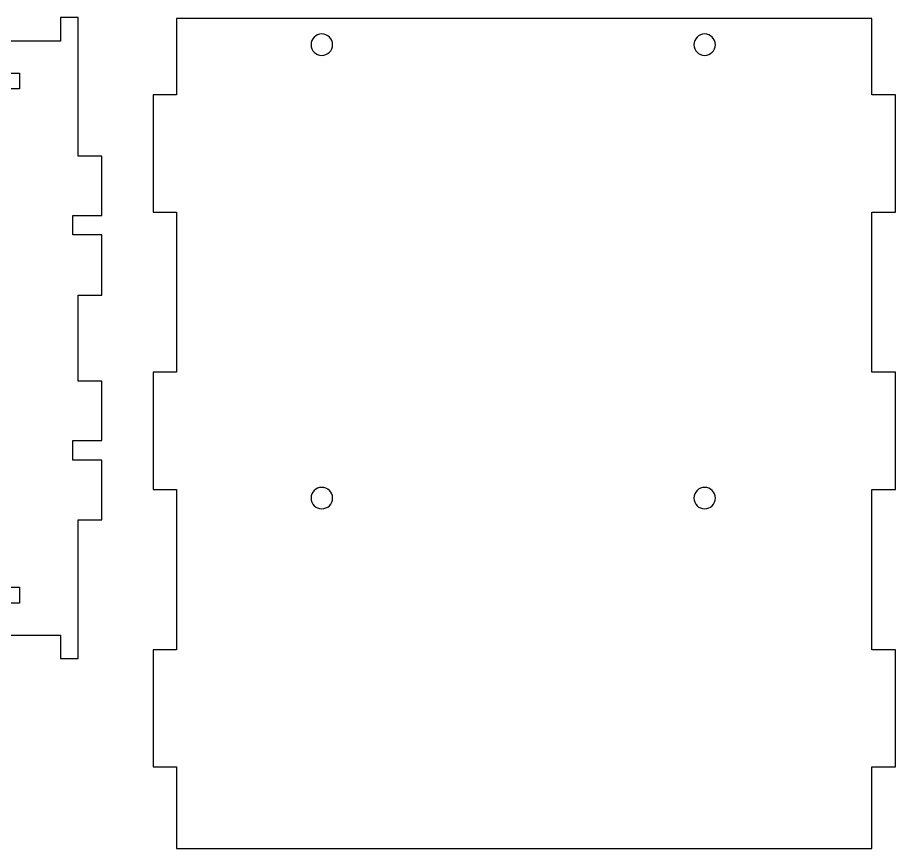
# Model space of a CAD drawing. Extents: x 722 to 1092, y -228 to 1.
# Drawn here: x 907.1 to 1019.4, y -228 to -121.7 of the extents above; entities that cross this region are included whole.
import ezdxf

# ---------------------------------------------------------------- set-up
doc = ezdxf.new("R2010")
doc.units = 0
doc.layers.add('BOX', color=7, linetype='CONTINUOUS')

# ---------------------------------------------------------------- blocks, each defined once
blk = doc.blocks.new('BLOCK_2')
at = {"layer": 'BOX'}
for points in [[(828.12, -200.71), (834.63, -200.71), (834.63, -200.72), (834.63, -196.62), (833.38, -196.62), (833.38, -194.6), (834.63, -194.6), (834.63, -191.62), (837.13, -191.62), (837.13, -194.6), (838.38, -194.6), (838.38, -196.62), (837.13, -196.62), (837.13, -200.72), (837.13, -200.71), (843.62, -200.71), (843.62, -200.72), (843.62, -203.72), (864.85, -203.72), (864.85, -200.72), (875.85, -200.72), (875.85, -203.72), (897.08, -203.72), (897.08, -200.72), (897.08, -200.72), (903.59, -200.72), (903.59, -200.72), (903.59, -196.62), (902.34, -196.62), (902.34, -194.6), (903.59, -194.6), (903.59, -191.62), (906.09, -191.62), (906.09, -194.6), (907.34, -194.6), (907.34, -196.62), (906.09, -196.62), (906.09, -200.72), (906.09, -200.72), (912.58, -200.72), (912.58, -200.72), (912.58, -203.72), (914.85, -203.72), (914.85, -185.97), (917.85, -185.97), (917.85, -178.33), (914.15, -178.33), (914.15, -175.83), (917.85, -175.83), (917.85, -168.22), (914.85, -168.22), (914.85, -157.22), (917.85, -157.22), (917.85, -149.53), (914.15, -149.53), (914.15, -147.03), (917.85, -147.03), (917.85, -139.47), (914.85, -139.47), (914.85, -121.72), (912.58, -121.72), (912.58, -124.72), (912.58, -124.72), (906.08, -124.72), (906.08, -124.72), (906.08, -128.82), (907.33, -128.82), (907.33, -130.84), (906.08, -130.84), (906.08, -133.82), (903.58, -133.82), (903.58, -130.84), (902.33, -130.84), (902.33, -128.82), (903.58, -128.82), (903.58, -124.72), (903.58, -124.72), (897.08, -124.72), (897.08, -124.72), (897.08, -121.72), (875.85, -121.72), (875.85, -124.72), (864.85, -124.72), (864.85, -121.72), (843.62, -121.72), (843.62, -124.72), (837.12, -124.72), (837.12, -124.72), (837.12, -128.82), (838.37, -128.82), (838.37, -130.84), (837.12, -130.84), (837.12, -133.82), (834.62, -133.82), (834.62, -130.84), (833.37, -130.84), (833.37, -128.82), (834.62, -128.82), (834.62, -124.72), (834.62, -124.72), (828.12, -124.72), (828.12, -121.72), (825.85, -121.72), (825.85, -139.47), (822.85, -139.47), (822.85, -147.03), (826.55, -147.03), (826.55, -149.53), (822.85, -149.53), (822.85, -157.22), (825.85, -157.22), (825.85, -168.22), (822.85, -168.22), (822.85, -175.83), (826.55, -175.83), (826.55, -178.33), (822.85, -178.33), (822.85, -185.97), (825.85, -185.97), (825.85, -203.72), (828.12, -203.72), (828.12, -200.72), (828.12, -200.71)], [(840.52, -128.9), (900.67, -128.9), (900.67, -164.37), (840.52, -164.37), (840.52, -128.9), (840.52, -128.9)]]:
    blk.add_lwpolyline(points, dxfattribs=at)
blk = doc.blocks.new('BLOCK_7')
at = {"layer": 'BOX'}
for points in [[(947.4, -125.19), (947.4, -125.95), (946.78, -126.57), (946.02, -126.57), (945.26, -126.57), (944.65, -125.95), (944.65, -125.19), (944.65, -124.43), (945.26, -123.82), (946.02, -123.82), (946.78, -123.82), (947.4, -124.43), (947.4, -125.19)], [(996.4, -125.19), (996.4, -125.95), (995.78, -126.57), (995.02, -126.57), (994.26, -126.57), (993.65, -125.95), (993.65, -125.19), (993.65, -124.43), (994.26, -123.82), (995.02, -123.82), (995.78, -123.82), (996.4, -124.43), (996.4, -125.19)], [(947.4, -183.19), (947.4, -183.95), (946.78, -184.57), (946.02, -184.57), (945.26, -184.57), (944.65, -183.95), (944.65, -183.19), (944.65, -182.43), (945.26, -181.82), (946.02, -181.82), (946.78, -181.82), (947.4, -182.43), (947.4, -183.19)], [(996.4, -183.19), (996.4, -183.95), (995.78, -184.57), (995.02, -184.57), (994.26, -184.57), (993.65, -183.95), (993.65, -183.19), (993.65, -182.43), (994.26, -181.82), (995.02, -181.82), (995.78, -181.82), (996.4, -182.43), (996.4, -183.19)]]:
    blk.add_open_spline(points, degree=3, knots=[0, 0, 0, 0, 1, 1, 1, 2, 2, 2, 3, 3, 3, 4, 4, 4, 4], dxfattribs=at)
blk = doc.blocks.new('BLOCK_6')
at = {"layer": 'BOX'}
blk.add_lwpolyline([(1019.44, -146.61), (1019.44, -131.61), (1016.44, -131.61), (1016.44, -121.82), (927.44, -121.82), (927.44, -131.61), (924.44, -131.61), (924.44, -146.61), (927.44, -146.61), (927.44, -167.1), (924.44, -167.1), (924.44, -182.1), (927.44, -182.1), (927.44, -202.59), (924.44, -202.59), (924.44, -217.59), (927.44, -217.59), (927.44, -228.01), (1016.44, -228.01), (1016.44, -217.59), (1019.44, -217.59), (1019.44, -202.59), (1016.44, -202.59), (1016.44, -182.1), (1019.44, -182.1), (1019.44, -167.1), (1016.44, -167.1), (1016.44, -146.61), (1019.44, -146.61)], dxfattribs=at)
blk.add_blockref('BLOCK_7', (0, 0), dxfattribs=at)

msp = doc.modelspace()

# ---------------------------------------------------------------- block references
at = {"layer": 'BOX'}
for name in ['BLOCK_2', 'BLOCK_6']:
    msp.add_blockref(name, (0, 0), dxfattribs=at)

doc.saveas('drawing.dxf')
